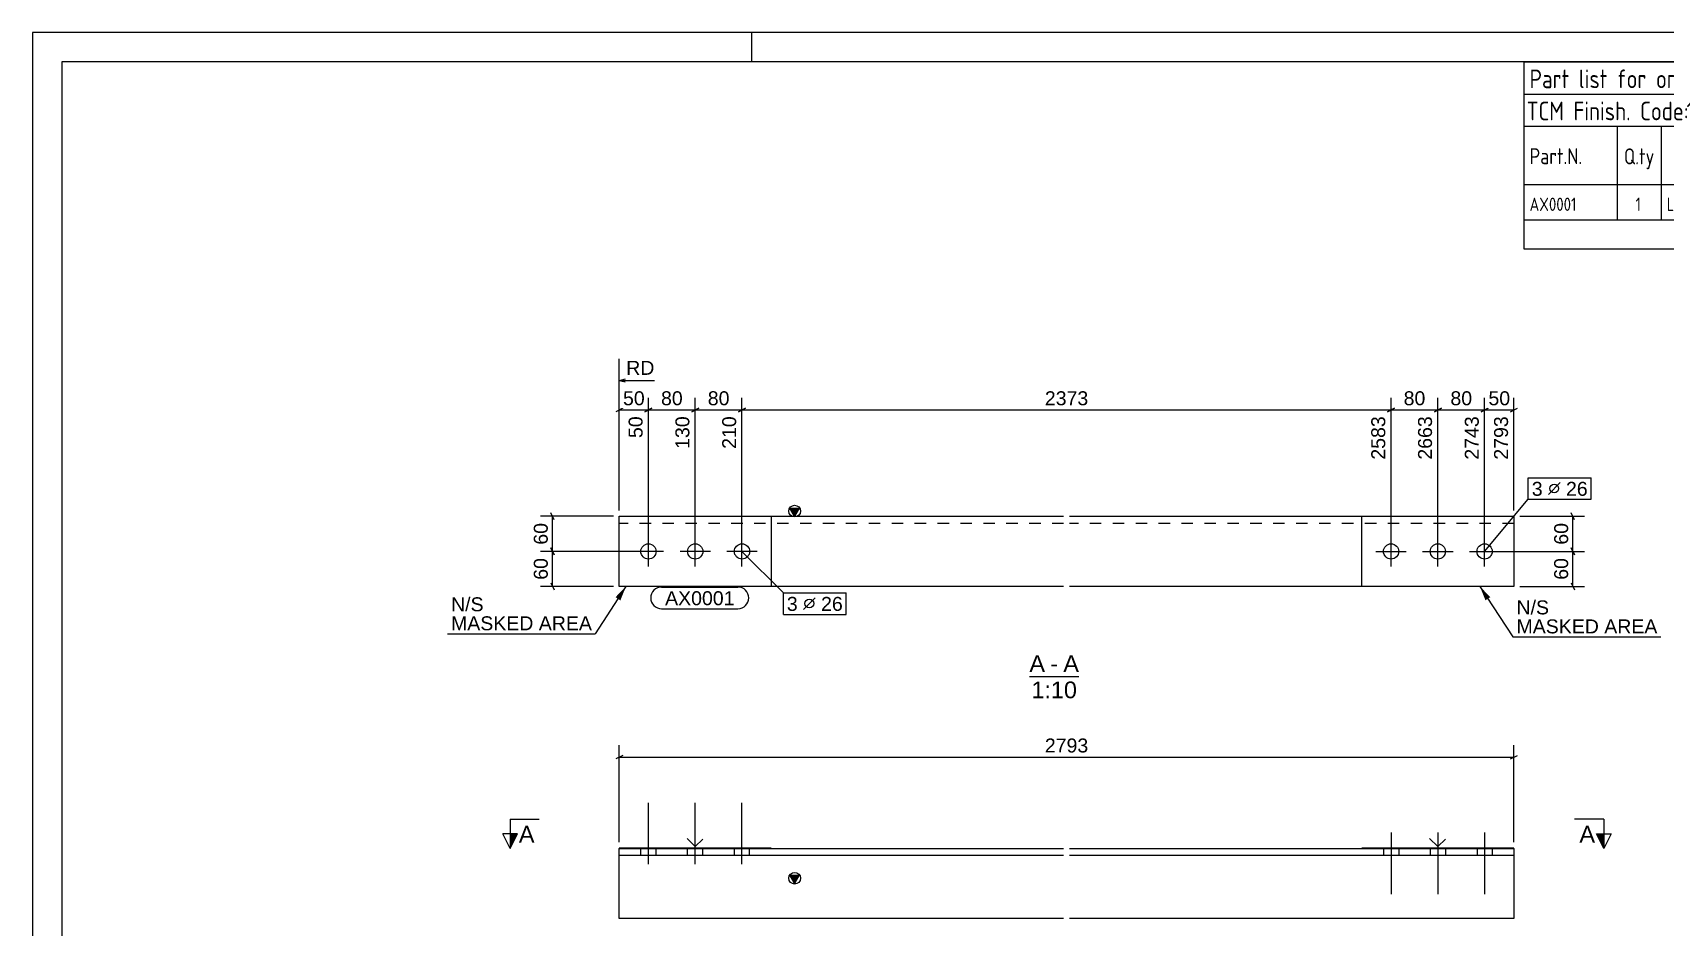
# Model space of a CAD drawing. Header units: millimetres. Extents: x -100 to 320, y -151 to 146.
# Drawn here: x -100.3 to 178.9, y -7.5 to 145.5 of the extents above; entities that cross this region are included whole.
import ezdxf

# ---------------------------------------------------------------- set-up
doc = ezdxf.new("R2010")
doc.units = ezdxf.units.MM
doc.linetypes.add('DXK_LINE_DOT2', pattern=[3.9198, 1.9599, -1.9599])
doc.styles.add('Arial', font='ARIAL.TTF', dxfattribs={"height": 0.2})
doc.styles.add('GOST type A', font='', dxfattribs={"height": 0.2})
doc.styles.add('GOST type A Bold', font='', dxfattribs={"height": 0.2})
doc.styles.get('GOST type A').set_extended_font_data('GOST type A')
doc.styles.get('GOST type A Bold').set_extended_font_data('GOST type A', bold=True)

# ---------------------------------------------------------------- blocks, each defined once
blk = doc.blocks.new('Unknown-43705989-1373')
at = {"color": 5, "linetype": 'Continuous'}
for p, q in [((319.69, 145.53), (-100.31, 145.53)), ((-100.31, 145.53), (-100.31, -151.47)), ((314.69, 140.53), (-95.31, 140.53)), ((-95.31, 140.53), (-95.31, -146.47))]:
    blk.add_line(p, q, dxfattribs=at)
at = {"color": 7, "linetype": 'Continuous'}
blk.add_line((22.69, 140.53), (22.69, 145.53), dxfattribs=at)
blk = doc.blocks.new('Unknown-43705989-11 - 1532')
at = {"color": 6, "linetype": 'Continuous'}
blk.add_line((70.15, 35.43), (78.61, 35.43), dxfattribs=at)
at = {"color": 0, "linetype": 'Continuous'}
for points in [[(72.82, 36.18), (72.82, 39.18), (70.15, 39.18), (70.15, 36.18)], [(78.27, 31.68), (78.27, 34.68), (70.49, 34.68), (70.49, 31.68)]]:
    blk.add_wipeout(points, dxfattribs=at)
at = {"color": 6, "linetype": 'Continuous', "style": 'Arial'}
blk.add_text('1:10', height=2.865, dxfattribs=at).set_placement((70.49, 31.68))
at = {"color": 0, "linetype": 'Continuous'}
blk.add_wipeout([(75.05, 36.18), (75.05, 39.18), (73.72, 39.18), (73.72, 36.18)], dxfattribs=at)
at = {"color": 6, "linetype": 'Continuous', "style": 'Arial'}
blk.add_text('A', height=2.87, dxfattribs=at).set_placement((70.15, 36.18))
at = {"color": 0, "linetype": 'Continuous'}
blk.add_wipeout([(78.61, 36.18), (78.61, 39.18), (75.95, 39.18), (75.95, 36.18)], dxfattribs=at)
at = {"color": 6, "linetype": 'Continuous', "style": 'Arial'}
for s, p in [('-', (73.72, 36.18)), ('A', (75.95, 36.18))]:
    blk.add_text(s, height=2.87, dxfattribs=at).set_placement(p)
blk = doc.blocks.new('Surfacing-43705989-1537 - 1532')
at = {"color": 7, "linetype": 'Continuous'}
for p, q in [((0, 50.8), (0, 62.8)), ((0, 62.8), (26, 62.8)), ((26, 62.8), (26, 50.8)), ((26, 50.8), (0, 50.8))]:
    blk.add_line(p, q, dxfattribs=at)
blk = doc.blocks.new('Part-43705989-1534 - 1532')
at = {"linetype": 'Continuous'}
blk.add_hatch(color=2, dxfattribs=at).paths.add_polyline_path([(30, 62.8), (29.2, 64.2), (30.8, 64.2)])
at = {"color": 2, "linetype": 'Continuous'}
for p, q in [((0, 62.8), (76, 62.8)), ((0, 50.8), (0, 62.8)), ((30, 62.8), (29.2, 64.2)), ((29.2, 64.2), (30.8, 64.2)), ((30.8, 64.2), (30, 62.8)), ((77, 62.8), (153, 62.8)), ((153, 62.8), (153, 50.8)), ((76, 50.8), (0, 50.8)), ((153, 50.8), (77, 50.8))]:
    blk.add_line(p, q, dxfattribs=at)
at = {"color": 7, "linetype": 'DXK_LINE_DOT2'}
for p, q in [((76, 61.6), (0, 61.6)), ((153, 61.6), (77, 61.6))]:
    blk.add_line(p, q, dxfattribs=at)
at = {"color": 2, "linetype": 'Continuous'}
blk.add_circle((30, 63.7), 1, dxfattribs=at)
blk = doc.blocks.new('Surfacing-43705989-1538 - 1532')
at = {"color": 7, "linetype": 'Continuous'}
for p, q in [((127, 50.8), (127, 62.8)), ((127, 62.8), (153, 62.8)), ((153, 62.8), (153, 50.8)), ((153, 50.8), (127, 50.8))]:
    blk.add_line(p, q, dxfattribs=at)
blk = doc.blocks.new('Bolt-43705989-1535 - 1532')
at = {"color": 3, "linetype": 'Continuous'}
for p, q in [((5, 54.2), (5, 59.4)), ((13, 54.2), (13, 59.4)), ((21, 54.2), (21, 59.4)), ((7.6, 56.8), (2.4, 56.8)), ((15.6, 56.8), (10.4, 56.8)), ((23.6, 56.8), (18.4, 56.8))]:
    blk.add_line(p, q, dxfattribs=at)
for centre in [(5, 56.8), (13, 56.8), (21, 56.8)]:
    blk.add_circle(centre, 1.3, dxfattribs=at)
blk = doc.blocks.new('Bolt-43705989-1536 - 1532')
at = {"color": 3, "linetype": 'Continuous'}
for p, q in [((132, 54.2), (132, 59.4)), ((140, 54.2), (140, 59.4)), ((148, 54.2), (148, 59.4)), ((129.4, 56.8), (134.6, 56.8)), ((137.4, 56.8), (142.6, 56.8)), ((145.4, 56.8), (150.6, 56.8))]:
    blk.add_line(p, q, dxfattribs=at)
for centre in [(132, 56.8), (140, 56.8), (148, 56.8)]:
    blk.add_circle(centre, 1.3, dxfattribs=at)
blk = doc.blocks.new('Part-43705989-1170 - 1169')
at = {"linetype": 'Continuous'}
blk.add_hatch(color=2, dxfattribs=at).paths.add_polyline_path([(30, 0), (29.2, 1.4), (30.8, 1.4)])
at = {"color": 2, "linetype": 'Continuous'}
for p, q in [((0, 6), (76, 6)), ((0, -6), (0, 6)), ((13, 6.3), (11.6, 7.7)), ((13, 6.3), (14.3, 7.6)), ((77, 6), (153, 6)), ((140, 6.3), (138.6, 7.7)), ((140, 6.3), (141.3, 7.6)), ((153, 6), (153, -6)), ((76, 4.8), (0, 4.8)), ((153, 4.8), (77, 4.8)), ((30, 0), (29.2, 1.4)), ((29.2, 1.4), (30.8, 1.4)), ((30.8, 1.4), (30, 0)), ((76, -6), (0, -6)), ((153, -6), (77, -6))]:
    blk.add_line(p, q, dxfattribs=at)
blk.add_circle((30, 0.9), 1, dxfattribs=at)
blk = doc.blocks.new('Bolt-43705989-1171 - 1169')
at = {"color": 3, "linetype": 'Continuous'}
for p, q in [((5, 3.3), (5, 13.8)), ((13, 3.3), (13, 13.8)), ((21, 3.3), (21, 13.8)), ((3.7, 4.8), (3.7, 6)), ((6.3, 4.8), (6.3, 6)), ((11.7, 4.8), (11.7, 6)), ((14.3, 4.8), (14.3, 6)), ((19.7, 4.8), (19.7, 6)), ((22.3, 4.8), (22.3, 6))]:
    blk.add_line(p, q, dxfattribs=at)
blk = doc.blocks.new('Bolt-43705989-1172 - 1169')
at = {"color": 3, "linetype": 'Continuous'}
for p, q in [((132, 8.7), (132, -1.8)), ((140, 8.7), (140, -1.8)), ((148, 8.7), (148, -1.8)), ((130.7, 6), (130.7, 4.8)), ((133.3, 6), (133.3, 4.8)), ((138.7, 6), (138.7, 4.8)), ((141.3, 6), (141.3, 4.8)), ((146.7, 6), (146.7, 4.8)), ((149.3, 6), (149.3, 4.8))]:
    blk.add_line(p, q, dxfattribs=at)
blk = doc.blocks.new('Surfacing-43705989-1173 - 1169')
at = {"color": 7, "linetype": 'Continuous'}
for p, q in [((153, 6.05), (127, 6.05)), ((127, 6.05), (127, 6)), ((127, 6), (153, 6)), ((153, 6), (153, 6.05))]:
    blk.add_line(p, q, dxfattribs=at)
blk = doc.blocks.new('Surfacing-43705989-1174 - 1169')
at = {"color": 7, "linetype": 'Continuous'}
for p, q in [((26, 6.05), (0, 6.05)), ((0, 6.05), (0, 6)), ((0, 6), (26, 6)), ((26, 6), (26, 6.05))]:
    blk.add_line(p, q, dxfattribs=at)
blk = doc.blocks.new('StraightDimension-43705989-1665 - 1532')
at = {"color": 7, "linetype": 'Continuous'}
for p, q in [((149, 56.8), (165.08, 56.8)), ((163.38, 56.2), (162.78, 57.4)), ((163.08, 50.8), (163.08, 56.8)), ((154, 50.8), (165.08, 50.8)), ((162.78, 51.4), (163.38, 50.2))]:
    blk.add_line(p, q, dxfattribs=at)
at = {"color": 0}
blk.add_wipeout([(162.78, 56.15), (159.28, 56.15), (159.28, 51.45), (162.78, 51.45)], dxfattribs=at)
at = {"color": 7, "style": 'Arial'}
blk.add_text('60', height=2.388, rotation=90.0002, dxfattribs=at).set_placement((162.28, 51.95))
blk = doc.blocks.new('StraightDimension-43705989-1664 - 1532')
at = {"color": 7, "linetype": 'Continuous'}
for p, q in [((154, 62.8), (165.08, 62.8)), ((163.38, 62.2), (162.78, 63.4)), ((163.08, 56.8), (163.08, 62.8)), ((149, 56.8), (165.08, 56.8)), ((162.78, 57.4), (163.38, 56.2))]:
    blk.add_line(p, q, dxfattribs=at)
at = {"color": 0}
blk.add_wipeout([(162.78, 62.15), (159.28, 62.15), (159.28, 57.45), (162.78, 57.45)], dxfattribs=at)
at = {"color": 7, "style": 'Arial'}
blk.add_text('60', height=2.388, rotation=90.0002, dxfattribs=at).set_placement((162.28, 57.95))
blk = doc.blocks.new('StraightDimension-43705989-1577 - 1532')
at = {"color": 7, "linetype": 'Continuous'}
for p, q in [((148.6, 81.3), (147.4, 80.7)), ((148, 57.8), (148, 83.05)), ((148, 81), (153, 81)), ((152.4, 80.7), (153.6, 81.3)), ((153, 63.8), (153, 83.05))]:
    blk.add_line(p, q, dxfattribs=at)
at = {"color": 0}
blk.add_wipeout([(152.85, 81.3), (152.85, 84.8), (148.15, 84.8), (148.15, 81.3)], dxfattribs=at)
at = {"color": 0, "linetype": 'Continuous'}
blk.add_wipeout([(152.5, 80.4), (149, 80.4), (149, 71.99), (152.5, 71.99)], dxfattribs=at)
at = {"color": 7, "style": 'Arial'}
blk.add_text('50', height=2.388, dxfattribs=at).set_placement((148.65, 81.8))
at = {"color": 7, "linetype": 'Continuous', "style": 'Arial'}
blk.add_text('2793', height=2.388, rotation=90.0002, dxfattribs=at).set_placement((152, 72.49))
blk = doc.blocks.new('StraightDimension-43705989-1578 - 1532')
at = {"color": 7, "linetype": 'Continuous'}
for p, q in [((140.6, 81.3), (139.4, 80.7)), ((140, 57.8), (140, 83.05)), ((140, 81), (148, 81)), ((147.4, 80.7), (148.6, 81.3)), ((148, 57.8), (148, 83.05))]:
    blk.add_line(p, q, dxfattribs=at)
at = {"color": 0}
blk.add_wipeout([(146.35, 81.3), (146.35, 84.8), (141.65, 84.8), (141.65, 81.3)], dxfattribs=at)
at = {"color": 0, "linetype": 'Continuous'}
blk.add_wipeout([(147.5, 80.4), (144, 80.4), (144, 71.99), (147.5, 71.99)], dxfattribs=at)
at = {"color": 7, "style": 'Arial'}
blk.add_text('80', height=2.388, dxfattribs=at).set_placement((142.15, 81.8))
at = {"color": 7, "linetype": 'Continuous', "style": 'Arial'}
blk.add_text('2743', height=2.388, rotation=90.0002, dxfattribs=at).set_placement((147, 72.49))
blk = doc.blocks.new('StraightDimension-43705989-1579 - 1532')
at = {"color": 7, "linetype": 'Continuous'}
for p, q in [((132.6, 81.3), (131.4, 80.7)), ((132, 57.8), (132, 83.05)), ((132, 81), (140, 81)), ((139.4, 80.7), (140.6, 81.3)), ((140, 57.8), (140, 83.05))]:
    blk.add_line(p, q, dxfattribs=at)
at = {"color": 0}
blk.add_wipeout([(138.35, 81.3), (138.35, 84.8), (133.65, 84.8), (133.65, 81.3)], dxfattribs=at)
at = {"color": 0, "linetype": 'Continuous'}
blk.add_wipeout([(139.5, 80.4), (136, 80.4), (136, 71.99), (139.5, 71.99)], dxfattribs=at)
at = {"color": 7, "style": 'Arial'}
blk.add_text('80', height=2.388, dxfattribs=at).set_placement((134.15, 81.8))
at = {"color": 7, "linetype": 'Continuous', "style": 'Arial'}
blk.add_text('2663', height=2.388, rotation=90.0002, dxfattribs=at).set_placement((139, 72.49))
blk = doc.blocks.new('StraightDimension-43705989-1580 - 1532')
at = {"color": 7, "linetype": 'Continuous'}
for p, q in [((21.6, 81.3), (20.4, 80.7)), ((21, 57.8), (21, 83.05)), ((21, 81), (132, 81)), ((131.4, 80.7), (132.6, 81.3)), ((132, 57.8), (132, 83.05))]:
    blk.add_line(p, q, dxfattribs=at)
at = {"color": 0}
blk.add_wipeout([(80.71, 81.3), (80.71, 84.8), (72.29, 84.8), (72.29, 81.3)], dxfattribs=at)
at = {"color": 0, "linetype": 'Continuous'}
blk.add_wipeout([(131.5, 80.4), (128, 80.4), (128, 71.99), (131.5, 71.99)], dxfattribs=at)
at = {"color": 7, "style": 'Arial'}
blk.add_text('2373', height=2.388, dxfattribs=at).set_placement((72.79, 81.8))
at = {"color": 7, "linetype": 'Continuous', "style": 'Arial'}
blk.add_text('2583', height=2.388, rotation=90.0002, dxfattribs=at).set_placement((131, 72.49))
blk = doc.blocks.new('StraightDimension-43705989-1581 - 1532')
at = {"color": 7, "linetype": 'Continuous'}
for p, q in [((13.6, 81.3), (12.4, 80.7)), ((13, 57.8), (13, 83.05)), ((13, 81), (21, 81)), ((20.4, 80.7), (21.6, 81.3)), ((21, 57.8), (21, 83.05))]:
    blk.add_line(p, q, dxfattribs=at)
at = {"color": 0}
blk.add_wipeout([(19.35, 81.3), (19.35, 84.8), (14.65, 84.8), (14.65, 81.3)], dxfattribs=at)
at = {"color": 0, "linetype": 'Continuous'}
blk.add_wipeout([(20.5, 80.4), (17, 80.4), (17, 73.84), (20.5, 73.84)], dxfattribs=at)
at = {"color": 7, "style": 'Arial'}
blk.add_text('80', height=2.388, dxfattribs=at).set_placement((15.15, 81.8))
at = {"color": 7, "linetype": 'Continuous', "style": 'Arial'}
blk.add_text('210', height=2.388, rotation=90.0002, dxfattribs=at).set_placement((20, 74.34))
blk = doc.blocks.new('StraightDimension-43705989-1582 - 1532')
at = {"color": 7, "linetype": 'Continuous'}
for p, q in [((5.6, 81.3), (4.4, 80.7)), ((5, 57.8), (5, 83.05)), ((5, 81), (13, 81)), ((12.4, 80.7), (13.6, 81.3)), ((13, 57.8), (13, 83.05))]:
    blk.add_line(p, q, dxfattribs=at)
at = {"color": 0}
blk.add_wipeout([(11.35, 81.3), (11.35, 84.8), (6.65, 84.8), (6.65, 81.3)], dxfattribs=at)
at = {"color": 0, "linetype": 'Continuous'}
blk.add_wipeout([(12.5, 80.4), (9, 80.4), (9, 73.84), (12.5, 73.84)], dxfattribs=at)
at = {"color": 7, "style": 'Arial'}
blk.add_text('80', height=2.388, dxfattribs=at).set_placement((7.15, 81.8))
at = {"color": 7, "linetype": 'Continuous', "style": 'Arial'}
blk.add_text('130', height=2.388, rotation=90.0002, dxfattribs=at).set_placement((12, 74.34))
blk = doc.blocks.new('StraightDimension-43705989-1583 - 1532')
at = {"color": 7, "linetype": 'Continuous'}
for p, q in [((0.6, 81.3), (-0.6, 80.7)), ((0, 63.8), (0, 83.05)), ((0, 81), (5, 81)), ((4.4, 80.7), (5.6, 81.3)), ((5, 57.8), (5, 83.05))]:
    blk.add_line(p, q, dxfattribs=at)
at = {"color": 0, "linetype": 'Continuous'}
blk.add_wipeout([(6.52, 86.5), (6.52, 90), (0.7, 90), (0.7, 86.5)], dxfattribs=at)
at = {"color": 7, "linetype": 'Continuous', "style": 'Arial'}
blk.add_text('RD', height=2.388, dxfattribs=at).set_placement((1.2, 87))
at = {"color": 0}
blk.add_wipeout([(4.85, 81.3), (4.85, 84.8), (0.15, 84.8), (0.15, 81.3)], dxfattribs=at)
at = {"color": 7, "linetype": 'Continuous'}
for p in [(1, 86.25), (1, 85.75), (6.02, 86)]:
    blk.add_line(p, (0, 86), dxfattribs=at)
at = {"color": 0, "linetype": 'Continuous'}
blk.add_wipeout([(4.5, 80.4), (1, 80.4), (1, 75.69), (4.5, 75.69)], dxfattribs=at)
at = {"color": 7, "linetype": 'Continuous'}
blk.add_line((0, 63.8), (0, 89.75), dxfattribs=at)
at = {"color": 7, "style": 'Arial'}
blk.add_text('50', height=2.388, dxfattribs=at).set_placement((0.65, 81.8))
at = {"color": 7, "linetype": 'Continuous', "style": 'Arial'}
blk.add_text('50', height=2.388, rotation=90.0002, dxfattribs=at).set_placement((4, 76.19))
blk = doc.blocks.new('StraightDimension-43705989-1631 - 1532')
at = {"color": 7, "linetype": 'Continuous'}
for p, q in [((-1, 62.8), (-13.47, 62.8)), ((-11.12, 62.2), (-11.72, 63.4)), ((-11.42, 56.8), (-11.42, 62.8)), ((4, 56.8), (-13.47, 56.8)), ((-11.72, 57.4), (-11.12, 56.2))]:
    blk.add_line(p, q, dxfattribs=at)
at = {"color": 0}
blk.add_wipeout([(-11.72, 62.15), (-15.22, 62.15), (-15.22, 57.45), (-11.72, 57.45)], dxfattribs=at)
at = {"color": 7, "style": 'Arial'}
blk.add_text('60', height=2.388, rotation=90.0002, dxfattribs=at).set_placement((-12.22, 57.95))
blk = doc.blocks.new('StraightDimension-43705989-1632 - 1532')
at = {"color": 7, "linetype": 'Continuous'}
for p, q in [((4, 56.8), (-13.47, 56.8)), ((-11.12, 56.2), (-11.72, 57.4)), ((-11.42, 50.8), (-11.42, 56.8)), ((-1, 50.8), (-13.47, 50.8)), ((-11.72, 51.4), (-11.12, 50.2))]:
    blk.add_line(p, q, dxfattribs=at)
at = {"color": 0}
blk.add_wipeout([(-11.72, 56.15), (-15.22, 56.15), (-15.22, 51.45), (-11.72, 51.45)], dxfattribs=at)
at = {"color": 7, "style": 'Arial'}
blk.add_text('60', height=2.388, rotation=90.0002, dxfattribs=at).set_placement((-12.22, 51.95))
blk = doc.blocks.new('StraightDimension-43705989-1562 - 1169')
at = {"color": 7, "linetype": 'Continuous'}
for p, q in [((0, 7.05), (0, 23.66)), ((153, 7.05), (153, 23.66)), ((0.6, 21.91), (-0.6, 21.31)), ((0, 21.61), (153, 21.61)), ((152.4, 21.31), (153.6, 21.91))]:
    blk.add_line(p, q, dxfattribs=at)
at = {"color": 0}
blk.add_wipeout([(80.71, 21.91), (80.71, 25.41), (72.29, 25.41), (72.29, 21.91)], dxfattribs=at)
at = {"color": 7, "style": 'Arial'}
blk.add_text('2793', height=2.388, dxfattribs=at).set_placement((72.79, 22.41))
blk = doc.blocks.new('0_TCM_4503_AIVD_AD_PART_LIST-43705989-3488')
at = {"color": 174, "linetype": 'Continuous'}
for p, q in [((154.69, 140.53), (154.69, 119.53)), ((154.69, 119.53), (154.69, 113.53)), ((154.69, 113.53), (154.69, 108.53)), ((154.69, 108.53), (314.69, 108.53))]:
    blk.add_line(p, q, dxfattribs=at)
at = {"color": 7, "linetype": 'Continuous'}
for p, q in [((154.69, 140.53), (314.69, 140.53)), ((314.69, 140.53), (314.69, 119.53)), ((154.69, 135.03), (314.69, 135.03)), ((154.69, 129.53), (314.69, 129.53)), ((170.69, 129.53), (170.69, 119.53)), ((178.19, 129.53), (178.19, 119.53)), ((203.69, 129.53), (203.69, 119.53)), ((220.19, 129.53), (220.19, 119.53)), ((238.69, 129.53), (238.69, 119.53)), ((278.19, 129.53), (278.19, 119.53)), ((238.69, 124.53), (314.69, 124.53)), ((258.19, 124.53), (258.19, 119.53)), ((295.69, 124.53), (295.69, 119.53)), ((170.69, 119.53), (170.69, 113.53)), ((178.19, 119.53), (178.19, 113.53)), ((203.69, 119.53), (203.69, 113.53)), ((220.19, 119.53), (220.19, 113.53)), ((238.69, 119.53), (238.69, 113.53)), ((258.19, 119.53), (258.19, 113.53)), ((278.19, 119.53), (278.19, 113.53)), ((295.69, 119.53), (295.69, 113.53)), ((314.69, 119.53), (314.69, 113.53)), ((258.19, 113.53), (258.19, 108.53)), ((278.19, 113.53), (278.19, 108.53)), ((295.69, 113.53), (295.69, 108.53)), ((314.69, 113.53), (314.69, 108.53))]:
    blk.add_line(p, q, dxfattribs=at)
at = {"color": 4, "linetype": 'Continuous'}
for p, q in [((154.69, 119.53), (314.69, 119.53)), ((154.69, 113.53), (314.69, 113.53))]:
    blk.add_line(p, q, dxfattribs=at)
at = {"color": 7, "linetype": 'DXK_LINE_DOT2'}
blk.add_line((154.69, 113.53), (314.69, 113.53), dxfattribs=at)
at = {"color": 7, "linetype": 'Continuous'}
for s, height, style, p in [('Part list for one assembly marked: AX0001', 3.1901, 'GOST type A', (155.69, 136.03)), ('Q.ty', 3.19, 'GOST type A', (296.69, 136.03)), ('tot.', 3.19, 'GOST type A', (308.19, 136.03)), ('TCM Finish. Code:', 3.1901, 'GOST type A', (155.19, 130.53)), ('1', 3.19, 'GOST type A Bold', (182.54, 130.53)), ('Fireproofed:', 3.1901, 'GOST type A', (190.69, 130.53)), ('NO', 3.19, 'GOST type A Bold', (209.69, 130.53)), ('Fireproof type:', 3.1901, 'GOST type A', (219.69, 130.53)), ('N.A.', 3.19, 'GOST type A Bold', (243.69, 130.53)), ('Weight [kg]', 2.7344, 'GOST type A', (253.6, 125.53)), ('Area [m ]', 2.734, 'GOST type A', (288.69, 125.53)), ('2', 1.64, 'GOST type A', (299.16, 127.03)), ('Part.N.', 2.734, 'GOST type A', (155.69, 123.03)), ('Q.ty', 2.734, 'GOST type A', (171.83, 123)), ('Profile', 2.734, 'GOST type A', (186.69, 123.03)), ('Material', 2.734, 'GOST type A', (206.19, 123.03)), ('Lenght [mm]', 2.7344, 'GOST type A', (221.19, 123.03)), ('Unit', 2.734, 'GOST type A', (246.19, 120.53)), ('Total', 2.734, 'GOST type A', (265.19, 120.53)), ('Unit', 2.734, 'GOST type A', (284.65, 120.53)), ('Total', 2.734, 'GOST type A', (301.67, 120.53)), ('AX0001', 2.279, 'GOST type A', (155.69, 115.03)), ('1', 2.28, 'GOST type A', (173.81, 115.03)), ('S355J2', 2.279, 'GOST type A', (208.03, 115.09)), ('2793', 2.279, 'GOST type A', (231.49, 115.03)), ('60.39', 2.279, 'GOST type A', (250.5, 115.03)), ('60.39', 2.279, 'GOST type A', (270.5, 115.03)), ('1.31', 2.279, 'GOST type A', (290.44, 115.03)), ('Assembly total', 2.7344, 'GOST type A', (236.19, 109.53)), ('1.31', 2.279, 'GOST type A', (309.44, 109.53))]:
    blk.add_text(s, height=height, dxfattribs=dict(at, style=style)).set_placement(p)
at = {"color": 7, "style": 'GOST type A'}
blk.add_text('1', height=3.19, dxfattribs=at).set_placement((303.63, 136.03))
at = {"color": 7, "linetype": 'Continuous', "style": 'GOST type A', "width": 0.9}
blk.add_text('L120*12', height=2.279, dxfattribs=at).set_placement((179.19, 115.03))
at = {"color": 7, "linetype": 'DXK_LINE_DOT2', "style": 'GOST type A'}
for s, p in [('1.31', (309.44, 115.03)), ('60.39', (270.5, 109.53))]:
    blk.add_text(s, height=2.279, dxfattribs=at).set_placement(p)
blk = doc.blocks.new('Mark-43705989-1542 - 1532')
at = {"color": 0}
blk.add_wipeout([(19.71, 47.6), (19.71, 50.1), (7.85, 50.1), (7.85, 47.6)], dxfattribs=at)
blk.add_wipeout([(19.71, 47.6), (19.71, 50.1), (7.85, 50.1), (7.85, 47.6)], dxfattribs=at)
at = {"color": 3, "linetype": 'Continuous'}
for p, q in [((7.25, 50.7), (20.31, 50.7)), ((7.25, 47), (20.31, 47))]:
    blk.add_line(p, q, dxfattribs=at)
for centre, start, end in [((7.25, 48.85), 90, 270), ((20.31, 48.85), 270, 90)]:
    blk.add_arc(centre, 1.85, start, end, dxfattribs=at)
at = {"color": 3, "style": 'Arial'}
blk.add_text('AX0001', height=2.388, dxfattribs=at).set_placement((7.85, 47.6))
blk = doc.blocks.new('Mark-43705989-1543 - 1532')
at = {"color": 0}
blk.add_wipeout([(30.52, 46.63), (30.52, 49.13), (28.67, 49.13), (28.67, 46.63)], dxfattribs=at)
blk.add_wipeout([(30.52, 46.63), (30.52, 49.13), (28.67, 49.13), (28.67, 46.63)], dxfattribs=at)
at = {"color": 3, "linetype": 'Continuous'}
for p in [(21, 56.8), (28.07, 46.03)]:
    blk.add_line(p, (28.07, 49.73), dxfattribs=at)
at = {"color": 0}
blk.add_wipeout([(33.77, 46.63), (33.77, 49.13), (31.27, 49.13), (31.27, 46.63)], dxfattribs=at)
at = {"color": 3, "style": 'Arial'}
blk.add_text('3', height=2.39, dxfattribs=at).set_placement((28.67, 46.63))
at = {"color": 0}
blk.add_wipeout([(38.23, 46.63), (38.23, 49.13), (34.52, 49.13), (34.52, 46.63)], dxfattribs=at)
blk.add_wipeout([(38.23, 46.63), (38.23, 49.13), (34.52, 49.13), (34.52, 46.63)], dxfattribs=at)
at = {"color": 3, "linetype": 'Continuous'}
for p, q in [((28.07, 49.73), (38.83, 49.73)), ((31.52, 46.88), (33.52, 48.88)), ((38.83, 46.03), (38.83, 49.73)), ((28.07, 46.03), (38.83, 46.03))]:
    blk.add_line(p, q, dxfattribs=at)
blk.add_circle((32.52, 47.88), 0.75, dxfattribs=at)
at = {"color": 3, "style": 'Arial'}
blk.add_text('26', height=2.388, dxfattribs=at).set_placement((34.52, 46.63))
blk = doc.blocks.new('Mark-43705989-1544 - 1532')
at = {"color": 0}
blk.add_wipeout([(157.91, 66.31), (157.91, 68.81), (156.06, 68.81), (156.06, 66.31)], dxfattribs=at)
blk.add_wipeout([(157.91, 66.31), (157.91, 68.81), (156.06, 68.81), (156.06, 66.31)], dxfattribs=at)
at = {"color": 3, "linetype": 'Continuous'}
for p, q in [((155.46, 65.71), (155.46, 69.41)), ((148, 56.8), (155.46, 65.71))]:
    blk.add_line(p, q, dxfattribs=at)
at = {"color": 0}
blk.add_wipeout([(161.16, 66.31), (161.16, 68.81), (158.66, 68.81), (158.66, 66.31)], dxfattribs=at)
at = {"color": 3, "style": 'Arial'}
blk.add_text('3', height=2.39, dxfattribs=at).set_placement((156.06, 66.31))
at = {"color": 0}
blk.add_wipeout([(165.62, 66.31), (165.62, 68.81), (161.91, 68.81), (161.91, 66.31)], dxfattribs=at)
blk.add_wipeout([(165.62, 66.31), (165.62, 68.81), (161.91, 68.81), (161.91, 66.31)], dxfattribs=at)
at = {"color": 3, "linetype": 'Continuous'}
for p, q in [((155.46, 69.41), (166.22, 69.41)), ((158.91, 66.56), (160.91, 68.56)), ((166.22, 65.71), (166.22, 69.41)), ((155.46, 65.71), (166.22, 65.71))]:
    blk.add_line(p, q, dxfattribs=at)
blk.add_circle((159.91, 67.56), 0.75, dxfattribs=at)
at = {"color": 3, "style": 'Arial'}
blk.add_text('26', height=2.388, dxfattribs=at).set_placement((161.91, 66.31))
blk = doc.blocks.new('Text-43705989-1697 - 1532')
at = {"linetype": 'Continuous'}
blk.add_hatch(color=7, dxfattribs=at).paths.add_polyline_path([(148.14, 48.44), (147.19, 50.8), (148.98, 48.98)])
at = {"color": 0, "linetype": 'Continuous'}
blk.add_wipeout([(177.52, 42.78), (177.52, 45.28), (153.45, 45.28), (153.45, 42.78)], dxfattribs=at)
at = {"color": 7, "linetype": 'Continuous'}
blk.add_line((152.85, 42.18), (178.12, 42.18), dxfattribs=at)
at = {"color": 0, "linetype": 'Continuous'}
blk.add_wipeout([(159.01, 46.03), (159.01, 48.53), (153.45, 48.53), (153.45, 46.03)], dxfattribs=at)
at = {"color": 7, "linetype": 'Continuous'}
blk.add_line((147.19, 50.8), (152.85, 42.18), dxfattribs=at)
at = {"color": 7, "linetype": 'Continuous', "style": 'Arial'}
for s, height, p in [('N/', 2.388, (153.45, 46.03)), ('S', 2.39, (156.78, 46.03)), ('MASKED AREA', 2.3877, (153.45, 42.78))]:
    blk.add_text(s, height=height, dxfattribs=at).set_placement(p)
blk = doc.blocks.new('Text-43705989-1724 - 1532')
at = {"linetype": 'Continuous'}
blk.add_hatch(color=7, dxfattribs=at).paths.add_polyline_path([(-0.63, 48.97), (1.15, 50.8), (0.21, 48.43)])
at = {"color": 0, "linetype": 'Continuous'}
blk.add_wipeout([(-4.69, 43.31), (-4.69, 45.81), (-28.76, 45.81), (-28.76, 43.31)], dxfattribs=at)
at = {"color": 7, "linetype": 'Continuous'}
for p in [(1.15, 50.8), (-29.36, 42.71)]:
    blk.add_line(p, (-4.09, 42.71), dxfattribs=at)
at = {"color": 0, "linetype": 'Continuous'}
blk.add_wipeout([(-23.2, 46.56), (-23.2, 49.06), (-28.76, 49.06), (-28.76, 46.56)], dxfattribs=at)
at = {"color": 7, "linetype": 'Continuous', "style": 'Arial'}
for s, height, p in [('N/', 2.388, (-28.76, 46.56)), ('S', 2.39, (-25.42, 46.56)), ('MASKED AREA', 2.3877, (-28.76, 43.31))]:
    blk.add_text(s, height=height, dxfattribs=at).set_placement(p)
blk = doc.blocks.new('SectionMark-43705989-1541 - 1169')
at = {"color": 6, "linetype": 'Continuous'}
for p, q in [((-18.66, 6), (-19.91, 8.5)), ((-18.66, 11), (-18.66, 6)), ((168.37, 11), (168.37, 6)), ((169.62, 8.5), (168.37, 6))]:
    blk.add_line(p, q, dxfattribs=at)
at = {"color": 0, "linetype": 'Continuous'}
for points in [[(-14.49, 7), (-14.49, 10), (-17.16, 10), (-17.16, 7)], [(166.87, 7), (166.87, 10), (164.21, 10), (164.21, 7)]]:
    blk.add_wipeout(points, dxfattribs=at)
at = {"linetype": 'Continuous'}
for points in [[(-18.66, 8.5), (-17.41, 8.5), (-18.66, 6)], [(167.12, 8.5), (168.37, 8.5), (168.37, 6)]]:
    blk.add_hatch(color=6, dxfattribs=at).paths.add_polyline_path(points)
at = {"color": 6, "linetype": 'Continuous'}
for p, q in [((-17.41, 8.5), (-19.91, 8.5)), ((-18.66, 11), (-13.66, 11)), ((-18.66, 6), (-17.41, 8.5)), ((168.37, 11), (163.37, 11)), ((167.12, 8.5), (169.62, 8.5)), ((168.37, 6), (167.12, 8.5))]:
    blk.add_line(p, q, dxfattribs=at)
at = {"color": 6, "linetype": 'Continuous', "style": 'Arial'}
for p in [(-17.16, 7), (164.21, 7)]:
    blk.add_text('A', height=2.87, dxfattribs=at).set_placement(p)

msp = doc.modelspace()

# ---------------------------------------------------------------- block references
for name in ['Unknown-43705989-1373', '0_TCM_4503_AIVD_AD_PART_LIST-43705989-3488', 'Part-43705989-1534 - 1532', 'Surfacing-43705989-1537 - 1532', 'Surfacing-43705989-1538 - 1532', 'Bolt-43705989-1535 - 1532', 'Bolt-43705989-1536 - 1532', 'Bolt-43705989-1171 - 1169', 'Bolt-43705989-1172 - 1169', 'Part-43705989-1170 - 1169', 'Surfacing-43705989-1174 - 1169', 'Surfacing-43705989-1173 - 1169']:
    msp.add_blockref(name, (0, 0))

# ---------------------------------------------------------------- next in the draw order: block references
for name in ['StraightDimension-43705989-1665 - 1532', 'Mark-43705989-1542 - 1532', 'Unknown-43705989-11 - 1532', 'StraightDimension-43705989-1562 - 1169']:
    msp.add_blockref(name, (0, 0))

# ---------------------------------------------------------------- next in the draw order: block references
for name in ['StraightDimension-43705989-1664 - 1532', 'Text-43705989-1697 - 1532', 'SectionMark-43705989-1541 - 1169']:
    msp.add_blockref(name, (0, 0))

# ---------------------------------------------------------------- next in the draw order: block references
msp.add_blockref('StraightDimension-43705989-1577 - 1532', (0, 0))

# ---------------------------------------------------------------- next in the draw order: block references
msp.add_blockref('StraightDimension-43705989-1578 - 1532', (0, 0))

# ---------------------------------------------------------------- next in the draw order: block references
for name in ['StraightDimension-43705989-1579 - 1532', 'Mark-43705989-1544 - 1532']:
    msp.add_blockref(name, (0, 0))

# ---------------------------------------------------------------- next in the draw order: block references
msp.add_blockref('StraightDimension-43705989-1580 - 1532', (0, 0))

# ---------------------------------------------------------------- next in the draw order: block references
msp.add_blockref('StraightDimension-43705989-1581 - 1532', (0, 0))

# ---------------------------------------------------------------- next in the draw order: block references
for name in ['StraightDimension-43705989-1582 - 1532', 'Mark-43705989-1543 - 1532']:
    msp.add_blockref(name, (0, 0))

# ---------------------------------------------------------------- next in the draw order: block references
msp.add_blockref('StraightDimension-43705989-1583 - 1532', (0, 0))

# ---------------------------------------------------------------- next in the draw order: block references
msp.add_blockref('StraightDimension-43705989-1631 - 1532', (0, 0))

# ---------------------------------------------------------------- next in the draw order: block references
msp.add_blockref('StraightDimension-43705989-1632 - 1532', (0, 0))

# ---------------------------------------------------------------- next in the draw order: block references
msp.add_blockref('Text-43705989-1724 - 1532', (0, 0))

doc.saveas('drawing.dxf')
